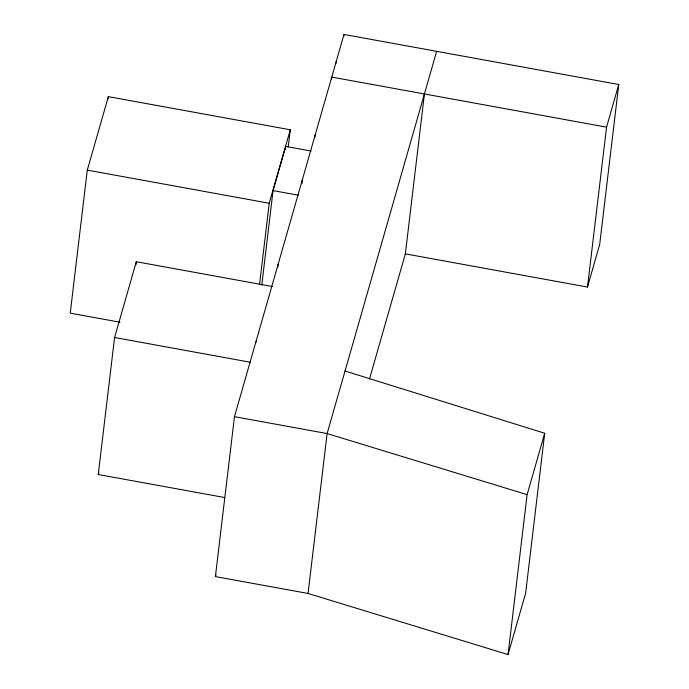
<?xml version="1.0" encoding="UTF-8"?>
<svg xmlns="http://www.w3.org/2000/svg" width="689" height="689" viewBox="0 0 689 689"><rect width="100%" height="100%" fill="white"/><g stroke="black" fill="none" stroke-linecap="round" stroke-linejoin="round"><path stroke-width="1.03" d="M288.26 146.86L290.293 129.782L108.345 96.641L87.288 170.123L70.235 313.151L119.955 322.211M108.087 98.768L108.345 96.641M224.735 497.553L98.251 474.514L114.589 337.507L136.301 261.725L272.267 286.495M135.922 264.912L136.301 261.725M345.043 371.009L544.706 433.252L525.638 593.151L508.043 654.55L308.052 593.462L215.399 576.59L234.467 416.681L343.983 34.45L618.765 84.506L599.697 244.406L587.484 287.055L405.356 253.871L369.511 378.959M259.564 284.393L269.235 203.264L290.293 129.782M261.777 285.246L273.068 190.603L285.728 146.395L311.092 151.02M256.196 342.037L256.446 339.961M285.349 149.591L285.728 146.395M277.788 267.298L278.158 264.171M302.006 183.352L302.488 179.269M314.916 137.111L315.157 135.07M331.512 79.226L331.771 77.09L606.553 127.146L618.765 84.506M336.103 63.216L336.353 61.088M343.733 36.586L343.983 34.45M308.052 593.462L327.111 433.562L436.637 51.331M405.356 253.871L424.415 93.971M508.043 654.55L527.111 494.65L544.706 433.252M587.484 287.055L606.553 127.146M98.251 474.514L98.837 472.465M215.399 576.59L215.984 574.54M273.068 190.603L298.432 195.22M87.288 170.123L269.235 203.264M114.589 337.507L250.555 362.276M234.467 416.681L327.111 433.562L527.111 494.65"/></g></svg>
